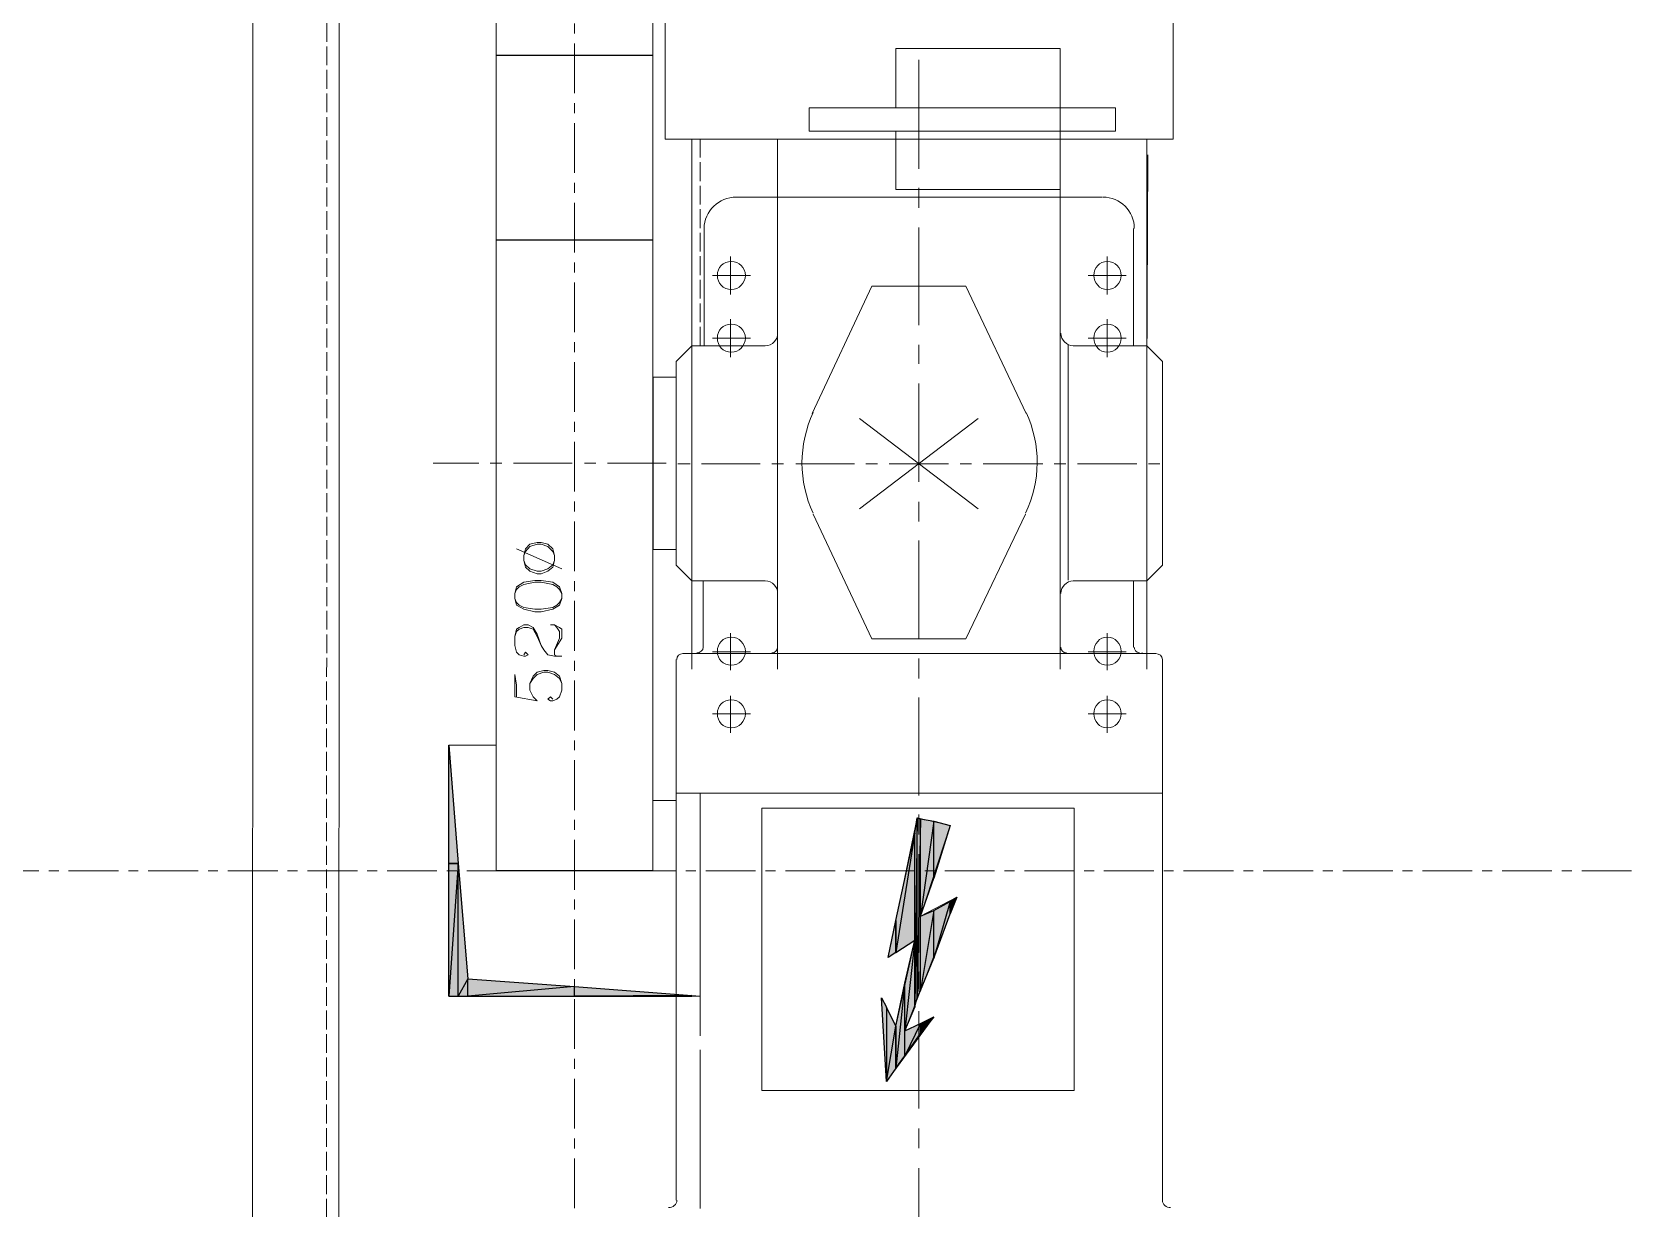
# Model space of a CAD drawing. Header units: millimetres. Extents: x -665 to 20582, y -27797 to 160.
# Drawn here: x 18131 to 19149, y -1847 to -1097 of the extents above; entities that cross this region are included whole.
import ezdxf

# ---------------------------------------------------------------- set-up
doc = ezdxf.new("R2010")
doc.units = ezdxf.units.MM
doc.linetypes.add('$0$ACAD_ISO02W100', pattern=[15, 12, -3])
doc.linetypes.add('$0$CENTER', pattern=[50.8, 31.75, -6.35, 6.35, -6.35])
for name, color, linetype, lineweight in [('$0$Car', 3, 'Continuous', 18), ('$0$CL', 2, '$0$CENTER', 0), ('$0$DL', 8, '$0$ACAD_ISO02W100', 0)]:
    doc.layers.add(name, color=color, linetype=linetype, lineweight=lineweight)

msp = doc.modelspace()

# ---------------------------------------------------------------- hatches: boundary and pattern name
at = {"true_color": 0x000007}
for points in [[(18402.646, -1627.138), (18396.853, -1627.138), (18396.853, -1551.821)], [(18716.553, -1602.91), (18706.019, -1636.618), (18706.019, -1600.277)], [(18720.767, -1648.732), (18716.553, -1659.266), (18716.553, -1651.365)], [(18681.792, -1663.479), (18681.792, -1684.02), (18677.051, -1687.18)], [(18706.019, -1725.102), (18697.592, -1735.636), (18697.592, -1729.315)], [(18681.792, -1730.895), (18681.792, -1757.757), (18675.998, -1766.184)]]:
    msp.add_hatch(color=7, dxfattribs=at).paths.add_polyline_path(points)
h = msp.add_hatch(color=7, dxfattribs=at)
h.paths.add_polyline_path([(18695.485, -1712.988), (18695.485, -1598.17), (18693.905, -1718.782)])
h.paths.add_polyline_path([(18695.485, -1598.17), (18693.905, -1718.782), (18693.905, -1607.65)])
h = msp.add_hatch(color=7, dxfattribs=at)
h.paths.add_polyline_path([(18697.592, -1708.248), (18697.592, -1598.697), (18695.485, -1712.988)])
h.paths.add_polyline_path([(18697.592, -1598.697), (18695.485, -1712.988), (18695.485, -1598.17)])
h = msp.add_hatch(color=7, dxfattribs=at)
h.paths.add_polyline_path([(18693.905, -1676.12), (18693.905, -1607.65), (18681.792, -1684.02)])
h.paths.add_polyline_path([(18693.905, -1607.65), (18681.792, -1684.02), (18681.792, -1663.479)])
h = msp.add_hatch(color=7, dxfattribs=at)
h.paths.add_polyline_path([(18706.019, -1636.618), (18706.019, -1600.277), (18697.592, -1660.846)])
h.paths.add_polyline_path([(18706.019, -1600.277), (18697.592, -1660.846), (18697.592, -1598.697)])
h = msp.add_hatch(color=7, dxfattribs=at)
h.paths.add_polyline_path([(18402.646, -1711.935), (18402.646, -1627.138), (18396.853, -1711.935)])
h.paths.add_polyline_path([(18402.646, -1627.138), (18396.853, -1711.935), (18396.853, -1627.138)])
h = msp.add_hatch(color=7, dxfattribs=at)
h.paths.add_polyline_path([(18408.967, -1711.935), (18408.967, -1700.874), (18402.646, -1711.935)])
h.paths.add_polyline_path([(18408.967, -1700.874), (18402.646, -1711.935), (18402.646, -1627.138)])
h = msp.add_hatch(color=7, dxfattribs=at)
h.paths.add_polyline_path([(18706.019, -1687.707), (18706.019, -1657.159), (18697.592, -1708.248)])
h.paths.add_polyline_path([(18706.019, -1657.159), (18697.592, -1708.248), (18697.592, -1660.846)])
h = msp.add_hatch(color=7, dxfattribs=at)
h.paths.add_polyline_path([(18716.553, -1659.266), (18716.553, -1651.365), (18706.019, -1687.707)])
h.paths.add_polyline_path([(18716.553, -1651.365), (18706.019, -1687.707), (18706.019, -1657.159)])
h = msp.add_hatch(color=7, dxfattribs=at)
h.paths.add_polyline_path([(18693.905, -1718.782), (18693.905, -1676.12), (18687.585, -1734.056)])
h.paths.add_polyline_path([(18693.905, -1676.12), (18687.585, -1734.056), (18687.585, -1703.508)])
h = msp.add_hatch(color=7, dxfattribs=at)
h.paths.add_polyline_path([(18476.91, -1711.935), (18476.91, -1705.614), (18408.967, -1711.935)])
h.paths.add_polyline_path([(18476.91, -1705.614), (18408.967, -1711.935), (18408.967, -1700.874)])
h = msp.add_hatch(color=7, dxfattribs=at)
h.paths.add_polyline_path([(18551.699, -1711.935), (18551.699, -1711.408), (18476.91, -1711.935)])
h.paths.add_polyline_path([(18551.699, -1711.408), (18476.91, -1711.935), (18476.91, -1705.614)])
h = msp.add_hatch(color=7, dxfattribs=at)
h.paths.add_polyline_path([(18687.585, -1749.856), (18687.585, -1703.508), (18681.792, -1757.757)])
h.paths.add_polyline_path([(18687.585, -1703.508), (18681.792, -1757.757), (18681.792, -1730.895)])
h = msp.add_hatch(color=7, dxfattribs=at)
h.paths.add_polyline_path([(18681.792, -1730.895), (18675.998, -1718.782), (18675.998, -1766.184)])
h.paths.add_polyline_path([(18675.998, -1718.782), (18675.998, -1766.184), (18672.838, -1712.988)])
h = msp.add_hatch(color=7, dxfattribs=at)
h.paths.add_polyline_path([(18697.592, -1735.636), (18697.592, -1729.315), (18687.585, -1749.856)])
h.paths.add_polyline_path([(18697.592, -1729.315), (18687.585, -1749.856), (18687.585, -1734.056)])

# ---------------------------------------------------------------- linework, layer by layer
at = {"layer": '$0$Car'}
for p, q in [((18658.772, -1401.086), (18734.305, -1343.354)), ((18658.772, -1343.354), (18734.305, -1401.086))]:
    msp.add_line(p, q, dxfattribs=at)
at = {"layer": '$0$CL'}
for p, q in [((18476.91, -2812.325), (18476.91, -405.67)), ((16427.044, -1631.878), (19751.91, -1631.878))]:
    msp.add_line(p, q, dxfattribs=at)
at = {"layer": '$0$DL'}
for points in [[(18318.404, -2663.05), (18319.178, -545.717)], [(18556.966, -1296.904), (18556.966, -1165.232), (18556.966, -1165.232)]]:
    msp.add_lwpolyline(points, dxfattribs=at)
for p, q in [((18526.945, -1111.878), (18426.874, -1111.878)), ((18426.874, -1229.378), (18526.945, -1229.378)), ((18526.945, -1316.911), (18526.945, -1427.003)), ((18526.945, -1631.878), (18426.874, -1631.878))]:
    msp.add_line(p, q)
at = {"color": 7, "linetype": 'Continuous', "lineweight": 20}
for points in [[(18271.528, -2663.05), (18271.703, -545.717)], [(18327.114, -545.717), (18326.344, -2663.05)], [(18786.622, -1226.228), (18786.63, -1145.217)], [(18786.603, -1315.947), (18786.617, -1155.217)], [(18551.699, -1315.947), (18551.703, -1175.232)], [(18606.479, -1175.232), (18606.475, -1315.947), (18606.475, -1315.947)], [(18842.527, -1175.232), (18841.905, -1315.947), (18841.905, -1315.947)]]:
    msp.add_lwpolyline(points, dxfattribs=at)
at = {"color": 7, "linetype": 'Continuous', "lineweight": 20, "true_color": 0x000007}
for points in [[(18426.874, -1229.378), (18426.874, -829.378), (18426.874, -829.378)], [(18526.945, -829.378), (18526.945, -1229.378), (18526.945, -1229.378)], [(18534.845, -1165.232), (18534.845, -1086.228), (18534.845, -1086.228)], [(18858.759, -1086.228), (18858.759, -1165.232), (18858.759, -1165.232)], [(18626.489, -1145.217), (18681.792, -1145.217), (18681.792, -1107.296)], [(18681.792, -1107.296), (18786.603, -1107.296), (18786.603, -1107.296)], [(18786.603, -1107.296), (18786.603, -1145.217), (18821.891, -1145.217)], [(18426.874, -1631.878), (18426.874, -1111.878), (18426.874, -1111.878)], [(18526.945, -1111.878), (18526.945, -1631.878), (18526.945, -1631.878)], [(18696.539, -1114.67), (18696.539, -1184.192), (18696.539, -1184.192)], [(18626.489, -1159.965), (18626.489, -1145.217), (18626.489, -1145.217)], [(18681.792, -1145.217), (18786.603, -1145.217), (18786.603, -1145.217)], [(18821.891, -1145.217), (18821.891, -1159.965), (18821.891, -1159.965)], [(18681.792, -1197.36), (18681.792, -1159.965), (18626.489, -1159.965)], [(18786.603, -1159.965), (18681.792, -1159.965), (18681.792, -1159.965)], [(18821.891, -1159.965), (18786.603, -1159.965), (18786.603, -1159.965)], [(18786.603, -1159.965), (18786.603, -1197.36), (18786.603, -1197.36)], [(18858.759, -1165.232), (18534.845, -1165.232), (18534.845, -1165.232)], [(18551.699, -1503.359), (18551.699, -1165.232), (18551.699, -1165.232)], [(18606.475, -1165.232), (18606.475, -1503.359), (18606.475, -1503.359)], [(18841.905, -1165.232), (18841.905, -1503.359), (18841.905, -1503.359)], [(18786.603, -1503.359), (18786.603, -1175.232), (18786.603, -1175.232)], [(18786.603, -1197.36), (18681.792, -1197.36), (18681.792, -1197.36)], [(18696.539, -1196.306), (18696.539, -1208.947), (18696.539, -1208.947)], [(18579.614, -1202.1), (18606.475, -1202.1), (18606.475, -1202.1)], [(18606.475, -1202.1), (18786.603, -1202.1), (18786.603, -1202.1)], [(18606.475, -1202.1), (18606.475, -1289.004), (18606.475, -1289.004)], [(18786.603, -1202.1), (18813.464, -1202.1), (18813.464, -1202.1)], [(18786.603, -1202.1), (18786.603, -1289.004), (18786.603, -1289.004)], [(18696.539, -1221.587), (18696.539, -1283.737), (18696.539, -1283.737)], [(18559.6, -1296.904), (18559.6, -1222.114), (18559.6, -1222.114)], [(18833.478, -1222.114), (18833.478, -1296.904), (18833.478, -1296.904)], [(18576.454, -1264.249), (18576.454, -1252.135), (18576.454, -1240.021)], [(18816.624, -1264.249), (18816.624, -1252.135), (18816.624, -1240.021)], [(18589.094, -1252.135), (18576.454, -1252.135), (18564.867, -1252.135)], [(18804.51, -1252.135), (18816.624, -1252.135), (18816.624, -1252.135)], [(18828.738, -1252.135), (18816.624, -1252.135), (18816.624, -1252.135)], [(18666.518, -1258.982), (18628.596, -1340.092), (18628.596, -1340.092)], [(18726.56, -1258.982), (18666.518, -1258.982), (18666.518, -1258.982)], [(18765.008, -1340.092), (18726.56, -1258.982), (18726.56, -1258.982)], [(18576.454, -1280.05), (18576.454, -1292.164), (18576.454, -1292.164)], [(18816.624, -1304.277), (18816.624, -1292.164), (18816.624, -1280.05)], [(18589.094, -1292.164), (18576.454, -1292.164), (18564.867, -1292.164)], [(18576.454, -1304.277), (18576.454, -1292.164), (18576.454, -1292.164)], [(18606.475, -1289.004), (18606.475, -1454.911), (18606.475, -1454.911)], [(18786.603, -1289.004), (18786.603, -1454.911), (18786.603, -1454.911)], [(18804.51, -1292.164), (18816.624, -1292.164), (18816.624, -1292.164)], [(18828.738, -1292.164), (18816.624, -1292.164), (18816.624, -1292.164)], [(18526.945, -1296.911), (18526.945, -1427.003), (18526.945, -1427.003)], [(18541.692, -1306.911), (18551.699, -1296.904), (18551.699, -1296.904)], [(18551.699, -1296.904), (18559.6, -1296.904), (18598.575, -1296.904)], [(18551.699, -1296.904), (18551.699, -1447.01), (18551.699, -1447.01)], [(18696.539, -1296.377), (18696.539, -1308.491), (18696.539, -1308.491)], [(18791.87, -1296.377), (18791.87, -1446.483), (18791.87, -1446.483)], [(18833.478, -1296.904), (18795.03, -1296.904), (18795.03, -1296.904)], [(18851.912, -1306.911), (18841.905, -1296.904), (18833.478, -1296.904)], [(18841.905, -1296.904), (18841.905, -1447.01), (18841.905, -1447.01)], [(18541.692, -1437.003), (18541.692, -1306.911), (18541.692, -1306.911)], [(18851.912, -1306.911), (18851.912, -1437.003), (18851.912, -1437.003)], [(18541.692, -1316.911), (18526.945, -1316.911), (18526.945, -1316.911)], [(18696.539, -1321.132), (18696.539, -1383.808), (18696.539, -1383.808)], [(18415.814, -1371.957), (18386.846, -1371.957), (18386.846, -1371.957)], [(18430.561, -1371.957), (18423.187, -1371.957), (18423.187, -1371.957)], [(18475.33, -1371.957), (18437.935, -1371.957), (18437.935, -1371.957)], [(18490.604, -1371.957), (18483.23, -1371.957), (18483.23, -1371.957)], [(18535.372, -1371.957), (18497.977, -1371.957), (18497.977, -1371.957)], [(18550.646, -1372.22), (18542.746, -1372.22), (18542.746, -1372.22)], [(18595.415, -1372.22), (18558.02, -1372.22), (18558.02, -1372.22)], [(18610.162, -1372.22), (18602.788, -1372.22), (18602.788, -1372.22)], [(18655.457, -1372.22), (18618.062, -1372.22), (18618.062, -1372.22)], [(18670.204, -1372.22), (18662.831, -1372.22), (18662.831, -1372.22)], [(18715.5, -1372.22), (18677.578, -1372.22), (18677.578, -1372.22)], [(18730.247, -1372.22), (18722.873, -1372.22), (18722.873, -1372.22)], [(18775.542, -1372.22), (18737.621, -1372.22), (18737.621, -1372.22)], [(18790.289, -1372.22), (18782.916, -1372.22), (18782.916, -1372.22)], [(18835.585, -1372.22), (18797.663, -1372.22), (18797.663, -1372.22)], [(18850.332, -1372.22), (18842.958, -1372.22), (18842.958, -1372.22)], [(18629.123, -1404.348), (18666.518, -1483.878), (18666.518, -1483.878)], [(18696.539, -1396.448), (18696.539, -1409.089), (18696.539, -1409.089)], [(18726.56, -1483.878), (18764.482, -1404.348), (18764.482, -1404.348)], [(18444.671, -1433.968), (18445.725, -1438.182), (18448.358, -1440.815), (18453.098, -1442.395), (18455.732, -1442.395), (18459.945, -1440.815), (18463.105, -1438.182), (18464.159, -1433.968), (18464.159, -1430.808), (18463.105, -1426.594), (18459.945, -1423.434), (18455.732, -1422.381), (18453.098, -1422.381), (18448.358, -1423.434), (18445.725, -1426.594), (18444.671, -1430.808), (18444.671, -1433.968), (18445.725, -1436.602), (18448.358, -1439.235), (18453.098, -1440.815), (18455.732, -1440.815), (18459.945, -1439.235), (18463.105, -1436.602), (18464.159, -1433.968)], [(18464.159, -1430.808), (18463.105, -1428.175), (18459.945, -1425.014), (18455.732, -1423.434), (18453.098, -1423.434), (18448.358, -1425.014), (18445.725, -1428.175), (18444.671, -1430.808)], [(18696.539, -1421.202), (18696.539, -1483.878), (18696.539, -1483.878)], [(18439.931, -1426.594), (18468.899, -1439.235), (18468.899, -1439.235)], [(18526.945, -1427.003), (18541.692, -1427.003), (18541.692, -1427.003)], [(18541.692, -1437.003), (18551.699, -1447.01), (18551.699, -1447.01)], [(18851.912, -1437.003), (18841.905, -1447.01), (18833.478, -1447.01)], [(18438.878, -1458.196), (18439.931, -1462.409), (18444.671, -1465.043), (18451.518, -1466.623), (18455.732, -1466.623), (18463.105, -1465.043), (18467.319, -1462.409), (18468.899, -1458.196), (18468.899, -1455.036), (18467.319, -1450.822), (18463.105, -1447.662), (18455.732, -1446.609), (18451.518, -1446.609), (18444.671, -1447.662), (18439.931, -1450.822), (18438.878, -1455.036), (18438.878, -1458.196), (18439.931, -1460.829), (18441.511, -1462.409), (18444.671, -1463.989), (18451.518, -1465.043), (18455.732, -1465.043), (18463.105, -1463.989), (18465.739, -1462.409), (18467.319, -1460.829), (18468.899, -1458.196)], [(18468.899, -1455.036), (18467.319, -1452.402), (18465.739, -1450.822), (18463.105, -1449.242), (18455.732, -1447.662), (18451.518, -1447.662), (18444.671, -1449.242), (18441.511, -1450.822), (18439.931, -1452.402), (18438.878, -1455.036)], [(18551.699, -1447.01), (18559.073, -1447.01), (18559.073, -1447.01)], [(18559.073, -1447.01), (18598.575, -1447.01), (18598.575, -1447.01)], [(18559.073, -1447.01), (18559.073, -1489.145), (18559.073, -1489.145)], [(18606.475, -1454.911), (18606.475, -1489.145), (18606.475, -1489.145)], [(18786.603, -1454.911), (18786.603, -1489.145), (18786.603, -1489.145)], [(18833.478, -1447.01), (18795.03, -1447.01), (18795.03, -1447.01)], [(18833.478, -1447.01), (18833.478, -1489.145), (18833.478, -1489.145)], [(18444.671, -1494.011), (18445.725, -1492.431), (18447.305, -1494.011), (18445.725, -1495.064), (18444.671, -1495.064), (18441.511, -1494.011), (18439.931, -1492.431), (18438.878, -1488.217), (18438.878, -1482.423), (18439.931, -1477.683), (18441.511, -1476.63), (18444.671, -1475.05), (18447.305, -1475.05), (18450.465, -1476.63), (18453.098, -1480.843), (18455.732, -1488.217), (18457.312, -1490.85), (18459.945, -1494.011), (18464.159, -1495.064), (18468.899, -1495.064)], [(18464.159, -1490.85), (18468.899, -1483.477), (18468.899, -1477.683), (18467.319, -1476.63), (18464.159, -1475.05), (18461.525, -1475.05)], [(18465.739, -1495.064), (18464.159, -1494.011), (18464.159, -1490.85), (18467.319, -1483.477), (18467.319, -1479.263), (18465.739, -1476.63), (18464.159, -1475.05)], [(18438.878, -1482.423), (18439.931, -1479.263), (18441.511, -1477.683), (18444.671, -1476.63), (18447.305, -1476.63), (18450.465, -1477.683), (18453.098, -1482.423), (18455.732, -1488.217)], [(18576.454, -1480.192), (18576.454, -1492.305), (18576.454, -1492.305)], [(18666.518, -1483.878), (18726.56, -1483.878), (18726.56, -1483.878)], [(18816.624, -1480.192), (18816.624, -1492.305), (18816.624, -1492.305)], [(18545.906, -1493.359), (18554.86, -1493.359), (18554.86, -1493.359)], [(18554.86, -1493.359), (18602.788, -1493.359), (18602.788, -1493.359)], [(18589.094, -1492.305), (18576.454, -1492.305), (18564.867, -1492.305)], [(18576.454, -1503.893), (18576.454, -1492.305), (18576.454, -1492.305)], [(18602.788, -1493.359), (18790.816, -1493.359), (18790.816, -1493.359)], [(18696.539, -1496.519), (18696.539, -1509.159), (18696.539, -1509.159)], [(18790.816, -1493.359), (18837.165, -1493.359), (18837.165, -1493.359)], [(18804.51, -1492.305), (18816.624, -1492.305), (18816.624, -1492.305)], [(18828.738, -1492.305), (18816.624, -1492.305), (18816.624, -1492.305)], [(18816.624, -1503.893), (18816.624, -1492.305), (18816.624, -1492.305)], [(18837.165, -1493.359), (18838.745, -1493.359), (18847.699, -1493.359)], [(18438.878, -1520.872), (18453.098, -1523.505), (18450.465, -1520.872), (18448.358, -1516.658), (18448.358, -1512.445), (18450.465, -1507.705), (18453.098, -1505.071), (18457.312, -1504.018), (18459.945, -1504.018), (18464.159, -1505.071), (18467.319, -1507.705), (18468.899, -1512.445), (18468.899, -1516.658), (18467.319, -1520.872), (18465.739, -1522.452), (18463.105, -1523.505), (18461.525, -1523.505), (18459.945, -1522.452), (18461.525, -1520.872), (18463.105, -1522.452)], [(18438.878, -1520.872), (18438.878, -1506.651), (18439.931, -1513.498), (18439.931, -1520.872)], [(18448.358, -1512.445), (18450.465, -1509.285), (18453.098, -1506.651), (18457.312, -1505.071), (18459.945, -1505.071), (18464.159, -1506.651), (18467.319, -1509.285), (18468.899, -1512.445)], [(18541.692, -1582.369), (18541.692, -1497.046), (18541.692, -1497.046)], [(18851.912, -1497.046), (18851.912, -1582.369), (18851.912, -1582.369)], [(18576.454, -1543.921), (18576.454, -1531.807), (18576.454, -1520.22)], [(18696.539, -1521.273), (18696.539, -1583.949), (18696.539, -1583.949)], [(18816.624, -1543.921), (18816.624, -1531.807), (18816.624, -1520.22)], [(18589.094, -1531.807), (18576.454, -1531.807), (18564.867, -1531.807)], [(18804.51, -1531.807), (18816.624, -1531.807), (18816.624, -1531.807)], [(18828.738, -1531.807), (18816.624, -1531.807), (18816.624, -1531.807)], [(18408.967, -1700.874), (18396.853, -1551.821), (18396.853, -1551.821)], [(18426.874, -1551.821), (18396.853, -1551.821), (18396.853, -1711.935)], [(18526.945, -1587.102), (18541.956, -1587.102), (18541.956, -1587.102)], [(18541.692, -1582.369), (18541.692, -1842.027), (18541.692, -1842.027)], [(18556.966, -1582.369), (18556.966, -1737.216), (18556.966, -1737.216)], [(18851.912, -1842.027), (18851.912, -1582.369), (18851.912, -1582.369)], [(18556.966, -1716.148), (18556.966, -1596.063), (18556.966, -1596.063)], [(18596.468, -1591.85), (18795.556, -1591.85), (18795.556, -1591.85)], [(18596.468, -1771.977), (18596.468, -1591.85), (18596.468, -1591.85)], [(18695.485, -1598.17), (18677.051, -1687.18), (18693.905, -1676.12), (18681.792, -1730.895), (18672.838, -1712.988), (18675.998, -1766.184)], [(18716.553, -1602.91), (18695.485, -1598.17), (18695.485, -1598.17)], [(18696.539, -1596.063), (18696.539, -1608.704), (18696.539, -1608.704)], [(18795.556, -1591.85), (18795.556, -1771.977), (18795.556, -1771.977)], [(18720.767, -1648.732), (18697.592, -1660.846), (18716.553, -1602.91)], [(18696.539, -1621.344), (18696.539, -1684.02), (18696.539, -1684.02)], [(18687.585, -1734.056), (18720.767, -1648.732), (18720.767, -1648.732)], [(18696.539, -1696.134), (18696.539, -1708.775), (18696.539, -1708.775)], [(18556.966, -1711.935), (18408.967, -1700.874), (18408.967, -1700.874)], [(18556.966, -1711.935), (18396.853, -1711.935), (18396.853, -1711.935)], [(18396.853, -1711.935), (18556.966, -1711.935), (18556.966, -1711.935)], [(18675.998, -1766.184), (18706.019, -1725.102), (18687.585, -1734.056)], [(18696.539, -1721.415), (18696.539, -1783.564), (18696.539, -1783.564)], [(18556.966, -1847.294), (18556.966, -1746.169), (18556.966, -1746.169)], [(18795.556, -1771.977), (18596.468, -1771.977), (18596.468, -1771.977)], [(18696.539, -1796.205), (18696.539, -1808.845), (18696.539, -1808.845)], [(18696.539, -1821.486), (18696.539, -1883.635), (18696.539, -1883.635)]]:
    msp.add_lwpolyline(points, dxfattribs=at)
at = {"color": 7, "linetype": 'Continuous', "lineweight": -2, "true_color": 0x000007}
for points in [[(18402.646, -1627.138), (18396.853, -1627.138), (18396.853, -1551.821)], [(18695.485, -1712.988), (18695.485, -1598.17), (18693.905, -1718.782)], [(18695.485, -1598.17), (18693.905, -1718.782), (18693.905, -1607.65)], [(18697.592, -1598.697), (18695.485, -1712.988), (18695.485, -1598.17)], [(18693.905, -1676.12), (18693.905, -1607.65), (18681.792, -1684.02)], [(18693.905, -1607.65), (18681.792, -1684.02), (18681.792, -1663.479)], [(18697.592, -1708.248), (18697.592, -1598.697), (18695.485, -1712.988)], [(18706.019, -1600.277), (18697.592, -1660.846), (18697.592, -1598.697)], [(18706.019, -1636.618), (18706.019, -1600.277), (18697.592, -1660.846)], [(18716.553, -1602.91), (18706.019, -1636.618), (18706.019, -1600.277)], [(18402.646, -1711.935), (18402.646, -1627.138), (18396.853, -1711.935)], [(18402.646, -1627.138), (18396.853, -1711.935), (18396.853, -1627.138)], [(18408.967, -1700.874), (18402.646, -1711.935), (18402.646, -1627.138)], [(18720.767, -1648.732), (18716.553, -1659.266), (18716.553, -1651.365)], [(18706.019, -1687.707), (18706.019, -1657.159), (18697.592, -1708.248)], [(18706.019, -1657.159), (18697.592, -1708.248), (18697.592, -1660.846)], [(18716.553, -1659.266), (18716.553, -1651.365), (18706.019, -1687.707)], [(18716.553, -1651.365), (18706.019, -1687.707), (18706.019, -1657.159)], [(18681.792, -1663.479), (18681.792, -1684.02), (18677.051, -1687.18)], [(18693.905, -1718.782), (18693.905, -1676.12), (18687.585, -1734.056)], [(18693.905, -1676.12), (18687.585, -1734.056), (18687.585, -1703.508)], [(18408.967, -1711.935), (18408.967, -1700.874), (18402.646, -1711.935)], [(18476.91, -1705.614), (18408.967, -1711.935), (18408.967, -1700.874)], [(18476.91, -1711.935), (18476.91, -1705.614), (18408.967, -1711.935)], [(18551.699, -1711.408), (18476.91, -1711.935), (18476.91, -1705.614)], [(18687.585, -1749.856), (18687.585, -1703.508), (18681.792, -1757.757)], [(18687.585, -1703.508), (18681.792, -1757.757), (18681.792, -1730.895)], [(18551.699, -1711.935), (18551.699, -1711.408), (18476.91, -1711.935)], [(18675.998, -1718.782), (18675.998, -1766.184), (18672.838, -1712.988)], [(18681.792, -1730.895), (18675.998, -1718.782), (18675.998, -1766.184)], [(18697.592, -1735.636), (18697.592, -1729.315), (18687.585, -1749.856)], [(18697.592, -1729.315), (18687.585, -1749.856), (18687.585, -1734.056)], [(18706.019, -1725.102), (18697.592, -1735.636), (18697.592, -1729.315)], [(18681.792, -1730.895), (18681.792, -1757.757), (18675.998, -1766.184)]]:
    msp.add_lwpolyline(points, close=True, dxfattribs=at)
at = {"color": 7, "linetype": 'Continuous', "lineweight": 20, "true_color": 0x000007}
msp.add_lwpolyline([(18541.692, -1582.369), (18851.912, -1582.369)], close=True, dxfattribs=at)
for points in [[(18580.141, -1202.1), (18569.08, -1202.1), (18559.6, -1211.054), (18559.6, -1222.114)], [(18834.005, -1222.114), (18834.005, -1211.054), (18825.051, -1202.1), (18813.99, -1202.1)], [(18598.575, -1296.904), (18603.315, -1296.904), (18606.475, -1293.217), (18606.475, -1289.004)], [(18787.129, -1289.004), (18787.129, -1293.217), (18790.816, -1296.904), (18795.03, -1296.904)], [(18629.123, -1339.566), (18619.642, -1360.107), (18619.642, -1383.281), (18629.123, -1403.822)], [(18764.482, -1403.822), (18774.489, -1383.281), (18774.489, -1360.107), (18765.008, -1339.566)], [(18606.475, -1454.911), (18606.475, -1450.697), (18603.315, -1447.01), (18598.575, -1447.01)], [(18795.03, -1447.01), (18790.816, -1447.01), (18787.129, -1450.697), (18787.129, -1454.911)], [(18545.906, -1493.359), (18543.799, -1493.359), (18542.219, -1494.939), (18542.219, -1497.046)], [(18554.86, -1492.832), (18556.966, -1492.832), (18559.073, -1491.252), (18559.073, -1489.145)], [(18602.788, -1492.832), (18604.895, -1492.832), (18606.475, -1491.252), (18606.475, -1489.145)], [(18787.129, -1489.145), (18787.129, -1491.252), (18788.709, -1492.832), (18790.816, -1492.832)], [(18834.005, -1489.145), (18834.005, -1490.725), (18835.058, -1492.832), (18837.165, -1492.832)], [(18837.165, -1492.832), (18837.691, -1493.359), (18838.218, -1493.359), (18839.272, -1492.832)], [(18851.912, -1497.046), (18851.912, -1494.939), (18849.805, -1493.359), (18847.699, -1493.359)], [(18536.952, -1846.767), (18539.586, -1846.767), (18542.219, -1844.66), (18542.219, -1842.027)], [(18851.912, -1842.027), (18851.912, -1844.66), (18854.546, -1846.767), (18857.179, -1846.767)]]:
    msp.add_open_spline(points, degree=3, dxfattribs=at)
for points in [[(18576.98, -1261.089), (18581.721, -1261.089), (18585.934, -1256.876), (18585.934, -1252.135), (18585.934, -1252.135), (18585.934, -1246.868), (18581.721, -1243.182), (18576.98, -1243.182), (18576.98, -1243.182), (18571.714, -1243.182), (18568.027, -1246.868), (18568.027, -1252.135), (18568.027, -1252.135), (18568.027, -1256.876), (18571.714, -1261.089), (18576.98, -1261.089)], [(18816.624, -1261.089), (18821.891, -1261.089), (18825.578, -1256.876), (18825.578, -1252.135), (18825.578, -1252.135), (18825.578, -1246.868), (18821.891, -1243.182), (18816.624, -1243.182), (18816.624, -1243.182), (18811.884, -1243.182), (18808.197, -1246.868), (18808.197, -1252.135), (18808.197, -1252.135), (18808.197, -1256.876), (18811.884, -1261.089), (18816.624, -1261.089)], [(18576.98, -1301.117), (18581.721, -1301.117), (18585.934, -1296.904), (18585.934, -1292.164), (18585.934, -1292.164), (18585.934, -1286.897), (18581.721, -1283.21), (18576.98, -1283.21), (18576.98, -1283.21), (18571.714, -1283.21), (18568.027, -1286.897), (18568.027, -1292.164), (18568.027, -1292.164), (18568.027, -1296.904), (18571.714, -1301.117), (18576.98, -1301.117)], [(18816.624, -1301.117), (18821.891, -1301.117), (18825.578, -1296.904), (18825.578, -1292.164), (18825.578, -1292.164), (18825.578, -1286.897), (18821.891, -1283.21), (18816.624, -1283.21), (18816.624, -1283.21), (18811.884, -1283.21), (18808.197, -1286.897), (18808.197, -1292.164), (18808.197, -1292.164), (18808.197, -1296.904), (18811.884, -1301.117), (18816.624, -1301.117)], [(18576.98, -1500.732), (18581.721, -1500.732), (18585.934, -1497.046), (18585.934, -1491.779), (18585.934, -1491.779), (18585.934, -1487.039), (18581.721, -1482.825), (18576.98, -1482.825), (18576.98, -1482.825), (18571.714, -1482.825), (18568.027, -1487.039), (18568.027, -1491.779), (18568.027, -1491.779), (18568.027, -1497.046), (18571.714, -1500.732), (18576.98, -1500.732)], [(18816.624, -1500.732), (18821.891, -1500.732), (18825.578, -1497.046), (18825.578, -1491.779), (18825.578, -1491.779), (18825.578, -1487.039), (18821.891, -1482.825), (18816.624, -1482.825), (18816.624, -1482.825), (18811.884, -1482.825), (18808.197, -1487.039), (18808.197, -1491.779), (18808.197, -1491.779), (18808.197, -1497.046), (18811.884, -1500.732), (18816.624, -1500.732)], [(18576.98, -1540.761), (18581.721, -1540.761), (18585.934, -1536.547), (18585.934, -1531.807), (18585.934, -1531.807), (18585.934, -1526.54), (18581.721, -1522.853), (18576.98, -1522.853), (18576.98, -1522.853), (18571.714, -1522.853), (18568.027, -1526.54), (18568.027, -1531.807), (18568.027, -1531.807), (18568.027, -1536.547), (18571.714, -1540.761), (18576.98, -1540.761)], [(18816.624, -1540.761), (18821.891, -1540.761), (18825.578, -1536.547), (18825.578, -1531.807), (18825.578, -1531.807), (18825.578, -1526.54), (18821.891, -1522.853), (18816.624, -1522.853), (18816.624, -1522.853), (18811.884, -1522.853), (18808.197, -1526.54), (18808.197, -1531.807), (18808.197, -1531.807), (18808.197, -1536.547), (18811.884, -1540.761), (18816.624, -1540.761)]]:
    msp.add_open_spline(points, degree=3, knots=[0, 0, 0, 0, 0.0625, 0.0625, 0.0625, 0.062501, 0.125, 0.125, 0.125, 0.125001, 0.1875, 0.1875, 0.1875, 0.187501, 1, 1, 1, 1], dxfattribs=at)

doc.saveas('drawing.dxf')
